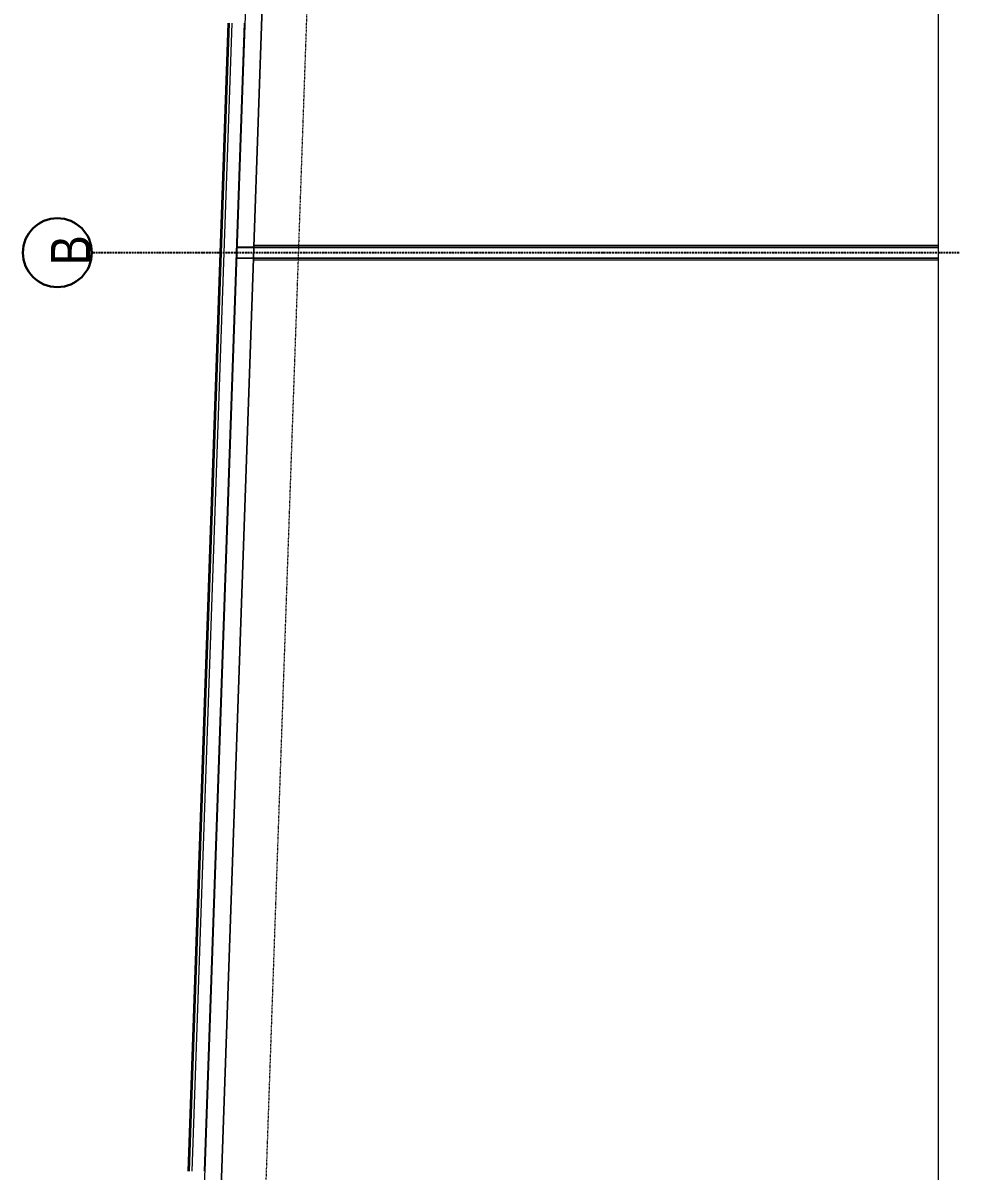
# Model space of a CAD drawing. Header units: millimetres. Extents: x -677815 to 406757, y -145898 to 39000.
# Drawn here: x 365990 to 382298, y -39999 to -19998 of the extents above; entities that cross this region are included whole.
import ezdxf

# ---------------------------------------------------------------- set-up
doc = ezdxf.new("R2010")
doc.units = ezdxf.units.MM
doc.header["$LTSCALE"] = 8
doc.linetypes.add('Xref Conv Trash$0$_SBA Dash Dot - Loose', pattern=[6, 4, -1, 0, -1])
doc.linetypes.add('Xref Conv Trash$0$_SBA Hidden Line - Loose', pattern=[2.4, 1.2, -1.2])
for name, color, linetype, lineweight in [('Xref Conv Trash$0$A-DETL-HDLN', 8, 'Xref Conv Trash$0$_SBA Hidden Line - Loose', 9), ('Xref Conv Trash$0$A-FLOR-LEVL', 8, 'Continuous', 9), ('Xref Conv Trash$0$A-ROOF', 8, 'Continuous', 25), ('Xref Conv Trash$0$A-ROOF-OTLN', 8, 'Continuous', 9), ('Xref Conv Trash$0$S-BEAM', 8, 'Continuous', 9), ('Xref Conv Trash$0$S-COLS', 8, 'Continuous', 9), ('Xref Conv Trash$0$S-GRID-IDEN', 8, 'Continuous', 25)]:
    doc.layers.add(name, color=color, linetype=linetype, lineweight=lineweight)
doc.layers.add('Xref Conv Trash$0$S-GRID', color=8, linetype='Continuous')
doc.styles.add('Xref Conv Trash$0$Arial Narrow_1', font='ARIALN.TTF', dxfattribs={"height": 688.297872})

# ---------------------------------------------------------------- blocks, each defined once
blk = doc.blocks.new('Xref Conv Trash$0$UC-Universal Column-Column - C4_5-250UC73-1332366-SECTION WAREHOUSE B')
at = {"layer": 'Xref Conv Trash$0$S-COLS'}
for p, q in [((-116139, 42100), (-116139, 54011)), ((-115885, 54020), (-115885, 42100))]:
    blk.add_line(p, q, dxfattribs=at)
blk = doc.blocks.new('Xref Conv Trash$0$UC-Universal Column-Column - C2_5-200UC60-1337977-SECTION WAREHOUSE B')
at = {"layer": 'Xref Conv Trash$0$S-COLS'}
for p, q in [((-116115, 54319), (-116115, 42100)), ((-116101, 54320), (-116101, 42100)), ((-115924, 54326), (-115924, 42100)), ((-115910, 42100), (-115910, 54326))]:
    blk.add_line(p, q, dxfattribs=at)
blk = doc.blocks.new('Xref Conv Trash$0$Grid - Grid Head-235101-SECTION WAREHOUSE B')
at = {"layer": 'Xref Conv Trash$0$S-GRID-IDEN'}
blk.add_circle((-140012, 62123), 600, dxfattribs=at)
for start, end in [(0, 180), (180, 0)]:
    blk.add_arc((-140012, 62123), 600, start, end, dxfattribs=at)
blk = doc.blocks.new('Xref Conv Trash')
at = {"layer": 'Xref Conv Trash$0$A-DETL-HDLN'}
blk.add_line((369535, -60000), (371634, 84), dxfattribs=at)
at = {"layer": 'Xref Conv Trash$0$A-FLOR-LEVL', "linetype": 'Continuous'}
blk.add_line((381932, 10637), (381932, -123290), dxfattribs=at)
at = {"layer": 'Xref Conv Trash$0$A-ROOF'}
for p, q in [((368887, -39999), (369585, -19999)), ((369849, -19999), (369150, -39999))]:
    blk.add_line(p, q, dxfattribs=at)
at = {"layer": 'Xref Conv Trash$0$A-ROOF', "lineweight": 9}
blk.add_line((369628, -19999), (368930, -39999), dxfattribs=at)
at = {"layer": 'Xref Conv Trash$0$A-ROOF-OTLN'}
blk.add_line((368867, -39999), (369565, -19999), dxfattribs=at)
at = {"layer": 'Xref Conv Trash$0$S-BEAM'}
for p, q in [((369724, -23898), (370538, -607)), ((370821, -607), (370008, -23898)), ((370020, -23898), (370833, -607)), ((369718, -24088), (369724, -23912)), ((370007, -23912), (370001, -24088)), ((370013, -24088), (370019, -23912)), ((368886, -47898), (369717, -24103)), ((370001, -24103), (369170, -47898)), ((369182, -47898), (370012, -24103))]:
    blk.add_line(p, q, dxfattribs=at)
at = {"layer": 'Xref Conv Trash$0$S-GRID', "linetype": 'Xref Conv Trash$0$_SBA Dash Dot - Loose'}
blk.add_line((382298, -24000), (367179, -24000), dxfattribs=at)
at = {"layer": 'Xref Conv Trash$0$S-COLS', "xscale": -1, "rotation": 90}
for name in ['Xref Conv Trash$0$UC-Universal Column-Column - C2_5-200UC60-1337977-SECTION WAREHOUSE B', 'Xref Conv Trash$0$UC-Universal Column-Column - C4_5-250UC73-1332366-SECTION WAREHOUSE B']:
    blk.add_blockref(name, (424032, -140012), dxfattribs=at)
at = {"layer": 'Xref Conv Trash$0$S-GRID-IDEN', "xscale": -1, "rotation": 90}
blk.add_blockref('Xref Conv Trash$0$Grid - Grid Head-235101-SECTION WAREHOUSE B', (428713, -164012), dxfattribs=at)
at = {"layer": 'Xref Conv Trash$0$S-GRID-IDEN', "lineweight": 9, "insert": (367164, -23959), "char_height": 688, "width": 629.97, "attachment_point": 8, "rotation": 90, "line_spacing_factor": 0.968573, "style": 'Xref Conv Trash$0$Arial Narrow_1'}
blk.add_mtext('B', dxfattribs=at)

msp = doc.modelspace()

# ---------------------------------------------------------------- block references
msp.add_blockref('Xref Conv Trash', (0, 0))

doc.saveas('drawing.dxf')
